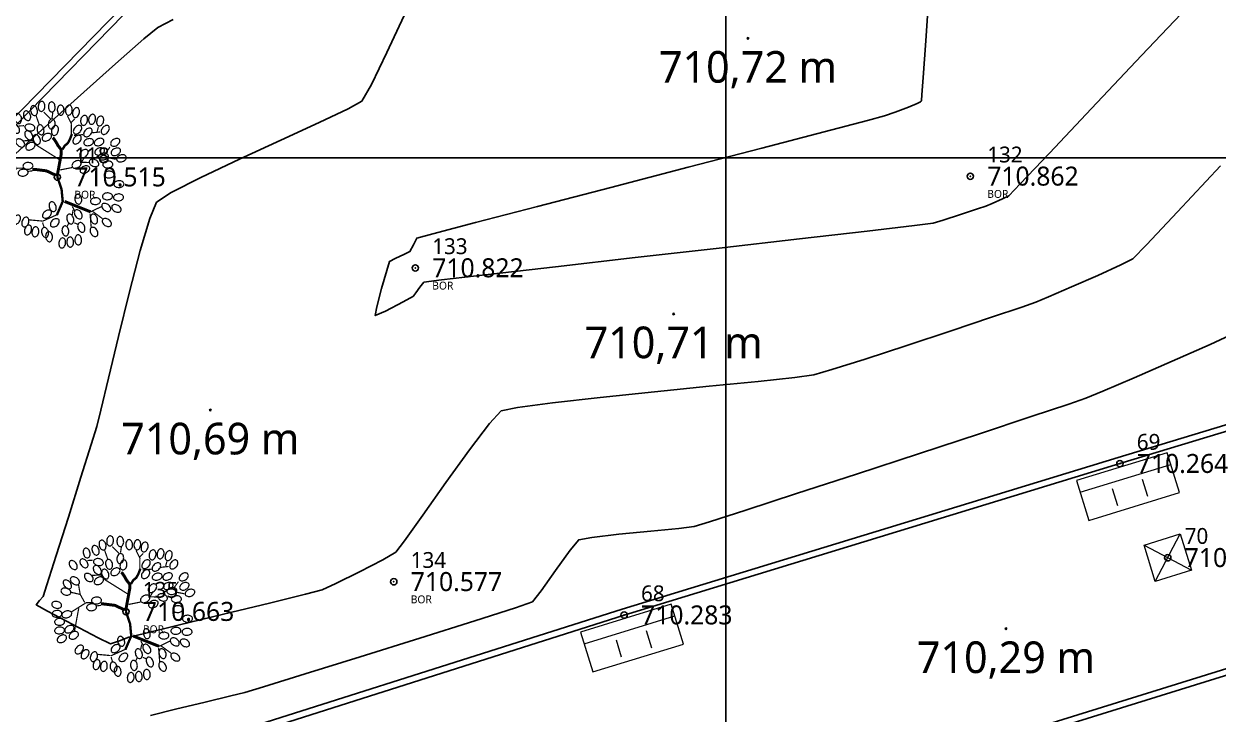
# Model space of a CAD drawing. Header units: metres. Extents: x 429510 to 429857, y 4467140 to 4467333.
# Drawn here: x 429646.68 to 429669.34, y 4467199.45 to 4467212.54 of the extents above; entities that cross this region are included whole.
import ezdxf

# ---------------------------------------------------------------- set-up
doc = ezdxf.new("R2010")
doc.units = ezdxf.units.M
doc.header["$LTSCALE"] = 4
doc.header["$PDMODE"] = 32
doc.header["$PDSIZE"] = 0.12
for name, color, linetype in [('C-ETIQ', 7, 'Continuous'), ('C-MARC', 7, 'Continuous'), ('C-PUNTOS', 7, 'Continuous'), ('C-SUPE-ETIQ_Puntos', 92, 'Continuous'), ('Cuadricula Coordenadas', 5, 'Continuous')]:
    doc.layers.add(name, color=color, linetype=linetype)
doc.layers.add('C-SUPE_CurvasNivel', color=42, linetype='Continuous', true_color=0xb38600)
doc.layers.add('TB-ARBOL', color=94, linetype='Continuous', true_color=0x03a003)
for name, color, linetype, lineweight in [('TB-32BANCO-MADERA-P', 254, 'Continuous', 0), ('TB-47REGISTRO-ELECTRICO-P', 213, 'Continuous', 0), ('TRIAL-ACERA', 125, 'Continuous', 9)]:
    doc.layers.add(name, color=color, linetype=linetype, lineweight=lineweight)
doc.styles.get("Standard").update_dxf_attribs({"font": 'segoeuil.ttf'})
doc.styles.add('Trial_standard', font='segoeuisl.ttf')

# ---------------------------------------------------------------- blocks, each defined once
blk = doc.blocks.new('*U24')
at = {"layer": 'TB-ARBOL', "color": 84, "lineweight": 0, "true_color": 0x369720}
for points in [[(-0.855, 1.99, 0.139214), (-0.82, 2.01, 0.107097), (-0.794, 2.054, 0.080118), (-0.783, 2.113, 0.082766), (-0.791, 2.171, 0.067841), (-0.816, 2.23, 0.080118), (-0.85, 2.272, 0.107097), (-0.895, 2.298, 0.139214), (-0.935, 2.299, 0.139214), (-0.97, 2.278, 0.107097), (-0.997, 2.234, 0.080118), (-1.006, 2.181, 0.067841), (-0.999, 2.117, 0.067841), (-0.974, 2.058, 0.080118), (-0.94, 2.016, 0.107097), (-0.895, 1.991, 0.139214)], [(-0.674, 2.118, 0.139214), (-0.634, 2.125, 0.107097), (-0.594, 2.157, 0.080118), (-0.563, 2.209, 0.082766), (-0.551, 2.266, 0.067841), (-0.552, 2.33, 0.080118), (-0.57, 2.381, 0.107097), (-0.603, 2.421, 0.139214), (-0.64, 2.436, 0.139214), (-0.68, 2.429, 0.107097), (-0.72, 2.397, 0.080118), (-0.748, 2.35, 0.067841), (-0.763, 2.288, 0.067841), (-0.761, 2.224, 0.080118), (-0.744, 2.173, 0.107097), (-0.711, 2.133, 0.139214)], [(-0.325, 2.099, 0.139214), (-0.287, 2.112, 0.107097), (-0.252, 2.15, 0.080118), (-0.23, 2.207, 0.082766), (-0.228, 2.265, 0.067841), (-0.241, 2.328, 0.080118), (-0.266, 2.376, 0.107097), (-0.306, 2.409, 0.139214), (-0.345, 2.417, 0.139214), (-0.382, 2.404, 0.107097), (-0.417, 2.366, 0.080118), (-0.437, 2.315, 0.067841), (-0.441, 2.251, 0.067841), (-0.429, 2.189, 0.080118), (-0.403, 2.141, 0.107097), (-0.364, 2.107, 0.139214)], [(-0.056, 2.318, 0.139214), (-0.094, 2.306, 0.107097), (-0.13, 2.269, 0.080118), (-0.154, 2.213, 0.082766), (-0.158, 2.155, 0.067841), (-0.147, 2.092, 0.080118), (-0.123, 2.044, 0.107097), (-0.084, 2.009, 0.139214), (-0.046, 1.999, 0.139214), (-0.008, 2.012, 0.107097), (0.028, 2.049, 0.080118), (0.049, 2.099, 0.067841), (0.056, 2.162, 0.067841), (0.045, 2.225, 0.080118), (0.021, 2.274, 0.107097), (-0.017, 2.309, 0.139214)], [(0.221, 2.316, 0.139214), (0.181, 2.309, 0.107097), (0.141, 2.276, 0.080118), (0.111, 2.224, 0.082766), (0.1, 2.166, 0.067841), (0.103, 2.102, 0.080118), (0.122, 2.051, 0.107097), (0.156, 2.012, 0.139214), (0.193, 1.998, 0.139214), (0.232, 2.006, 0.107097), (0.273, 2.038, 0.080118), (0.299, 2.086, 0.067841), (0.313, 2.148, 0.067841), (0.31, 2.212, 0.080118), (0.292, 2.263, 0.107097), (0.258, 2.302, 0.139214)], [(-1.356, 1.74, 0.139214), (-1.322, 1.761, 0.107097), (-1.296, 1.805, 0.080118), (-1.286, 1.865, 0.082766), (-1.295, 1.922, 0.067841), (-1.321, 1.981, 0.080118), (-1.356, 2.023, 0.107097), (-1.401, 2.047, 0.139214), (-1.441, 2.048, 0.139214), (-1.475, 2.027, 0.107097), (-1.501, 1.982, 0.080118), (-1.51, 1.929, 0.067841), (-1.502, 1.865, 0.067841), (-1.476, 1.806, 0.080118), (-1.441, 1.765, 0.107097), (-1.396, 1.74, 0.139214)], [(-1.057, 1.833, 0.139214), (-1.025, 1.857, 0.107097), (-1.004, 1.904, 0.080118), (-1, 1.964, 0.082766), (-1.016, 2.021, 0.067841), (-1.047, 2.077, 0.080118), (-1.086, 2.114, 0.107097), (-1.134, 2.134, 0.139214), (-1.174, 2.13, 0.139214), (-1.205, 2.106, 0.107097), (-1.227, 2.059, 0.080118), (-1.23, 2.005, 0.067841), (-1.215, 1.943, 0.067841), (-1.184, 1.887, 0.080118), (-1.145, 1.849, 0.107097), (-1.097, 1.829, 0.139214)], [(0.478, 2.236, 0.139214), (0.438, 2.236, 0.107097), (0.392, 2.212, 0.080118), (0.353, 2.167, 0.082766), (0.331, 2.113, 0.067841), (0.322, 2.049, 0.080118), (0.33, 1.995, 0.107097), (0.356, 1.951, 0.139214), (0.389, 1.93, 0.139214), (0.429, 1.929, 0.107097), (0.475, 1.954, 0.080118), (0.511, 1.995, 0.067841), (0.536, 2.053, 0.067841), (0.546, 2.117, 0.080118), (0.538, 2.17, 0.107097), (0.512, 2.215, 0.139214)], [(0.718, 1.993, 0.139214), (0.678, 1.989, 0.107097), (0.635, 1.961, 0.080118), (0.6, 1.912, 0.082766), (0.582, 1.856, 0.067841), (0.579, 1.793, 0.080118), (0.592, 1.74, 0.107097), (0.621, 1.698, 0.139214), (0.657, 1.679, 0.139214), (0.697, 1.683, 0.107097), (0.74, 1.711, 0.080118), (0.772, 1.755, 0.067841), (0.793, 1.816, 0.067841), (0.796, 1.88, 0.080118), (0.783, 1.932, 0.107097), (0.754, 1.975, 0.139214)], [(0.971, 2.026, 0.139214), (0.931, 2.023, 0.107097), (0.888, 1.995, 0.080118), (0.852, 1.946, 0.082766), (0.835, 1.89, 0.067841), (0.832, 1.826, 0.080118), (0.845, 1.773, 0.107097), (0.874, 1.731, 0.139214), (0.91, 1.713, 0.139214), (0.95, 1.716, 0.107097), (0.993, 1.744, 0.080118), (1.025, 1.789, 0.067841), (1.045, 1.849, 0.067841), (1.049, 1.913, 0.080118), (1.036, 1.966, 0.107097), (1.007, 2.008, 0.139214)], [(1.244, 1.966, 0.139214), (1.204, 1.967, 0.107097), (1.158, 1.944, 0.080118), (1.117, 1.9, 0.082766), (1.094, 1.846, 0.067841), (1.083, 1.783, 0.080118), (1.09, 1.729, 0.107097), (1.115, 1.684, 0.139214), (1.149, 1.662, 0.139214), (1.189, 1.661, 0.107097), (1.235, 1.684, 0.080118), (1.271, 1.724, 0.067841), (1.298, 1.782, 0.067841), (1.309, 1.845, 0.080118), (1.302, 1.899, 0.107097), (1.277, 1.944, 0.139214)], [(-1.726, 1.388, 0.139214), (-1.702, 1.42, 0.107097), (-1.694, 1.471, 0.080118), (-1.706, 1.53, 0.082766), (-1.736, 1.58, 0.067841), (-1.781, 1.625, 0.080118), (-1.829, 1.651, 0.107097), (-1.88, 1.657, 0.139214), (-1.918, 1.643, 0.139214), (-1.942, 1.611, 0.107097), (-1.95, 1.56, 0.080118), (-1.939, 1.507, 0.067841), (-1.907, 1.451, 0.067841), (-1.862, 1.406, 0.080118), (-1.815, 1.38, 0.107097), (-1.763, 1.373, 0.139214)], [(-1.382, 1.443, 0.139214), (-1.359, 1.475, 0.107097), (-1.352, 1.526, 0.080118), (-1.366, 1.585, 0.082766), (-1.397, 1.634, 0.067841), (-1.444, 1.679, 0.080118), (-1.492, 1.703, 0.107097), (-1.543, 1.708, 0.139214), (-1.58, 1.693, 0.139214), (-1.604, 1.661, 0.107097), (-1.611, 1.609, 0.080118), (-1.598, 1.557, 0.067841), (-1.565, 1.502, 0.067841), (-1.519, 1.457, 0.080118), (-1.471, 1.432, 0.107097), (-1.419, 1.427, 0.139214)], [(-0.868, 1.579, 0.139214), (-0.871, 1.618, 0.107097), (-0.9, 1.662, 0.080118), (-0.948, 1.697, 0.082766), (-1.004, 1.714, 0.067841), (-1.068, 1.718, 0.080118), (-1.121, 1.705, 0.107097), (-1.163, 1.675, 0.139214), (-1.181, 1.639, 0.139214), (-1.178, 1.599, 0.107097), (-1.15, 1.556, 0.080118), (-1.106, 1.524, 0.067841), (-1.045, 1.504, 0.067841), (-0.981, 1.5, 0.080118), (-0.928, 1.513, 0.107097), (-0.886, 1.543, 0.139214)], [(-0.726, 1.692, 0.139214), (-0.761, 1.672, 0.107097), (-0.789, 1.629, 0.080118), (-0.8, 1.57, 0.082766), (-0.792, 1.512, 0.067841), (-0.769, 1.452, 0.080118), (-0.735, 1.41, 0.107097), (-0.69, 1.384, 0.139214), (-0.65, 1.382, 0.139214), (-0.616, 1.402, 0.107097), (-0.588, 1.446, 0.080118), (-0.578, 1.499, 0.067841), (-0.585, 1.563, 0.067841), (-0.608, 1.622, 0.080118), (-0.642, 1.665, 0.107097), (-0.686, 1.691, 0.139214)], [(-0.313, 1.879, 0.139214), (-0.352, 1.873, 0.107097), (-0.394, 1.843, 0.080118), (-0.426, 1.792, 0.082766), (-0.44, 1.735, 0.067841), (-0.44, 1.671, 0.080118), (-0.424, 1.619, 0.107097), (-0.392, 1.579, 0.139214), (-0.355, 1.563, 0.139214), (-0.315, 1.569, 0.107097), (-0.274, 1.599, 0.080118), (-0.245, 1.645, 0.067841), (-0.228, 1.707, 0.067841), (-0.228, 1.771, 0.080118), (-0.244, 1.823, 0.107097), (-0.276, 1.863, 0.139214)], [(-0.195, 1.671, 0.139214), (-0.235, 1.67, 0.107097), (-0.28, 1.644, 0.080118), (-0.317, 1.597, 0.082766), (-0.337, 1.542, 0.067841), (-0.344, 1.478, 0.080118), (-0.333, 1.425, 0.107097), (-0.306, 1.381, 0.139214), (-0.271, 1.361, 0.139214), (-0.231, 1.363, 0.107097), (-0.186, 1.389, 0.080118), (-0.152, 1.431, 0.067841), (-0.129, 1.491, 0.067841), (-0.122, 1.555, 0.080118), (-0.133, 1.608, 0.107097), (-0.16, 1.651, 0.139214)], [(0.589, 1.659, 0.139214), (0.553, 1.677, 0.107097), (0.502, 1.676, 0.080118), (0.446, 1.653, 0.082766), (0.402, 1.614, 0.067841), (0.366, 1.562, 0.080118), (0.349, 1.51, 0.107097), (0.352, 1.458, 0.139214), (0.373, 1.424, 0.139214), (0.409, 1.406, 0.107097), (0.461, 1.408, 0.080118), (0.511, 1.429, 0.067841), (0.56, 1.469, 0.067841), (0.596, 1.522, 0.080118), (0.613, 1.574, 0.107097), (0.61, 1.625, 0.139214)], [(0.923, 1.565, 0.139214), (0.888, 1.584, 0.107097), (0.837, 1.586, 0.080118), (0.78, 1.565, 0.082766), (0.735, 1.529, 0.067841), (0.696, 1.478, 0.080118), (0.677, 1.427, 0.107097), (0.677, 1.375, 0.139214), (0.697, 1.34, 0.139214), (0.731, 1.321, 0.107097), (0.783, 1.319, 0.080118), (0.834, 1.338, 0.067841), (0.885, 1.377, 0.067841), (0.924, 1.427, 0.080118), (0.943, 1.478, 0.107097), (0.943, 1.53, 0.139214)], [(1.456, 1.659, 0.139214), (1.419, 1.674, 0.107097), (1.368, 1.669, 0.080118), (1.314, 1.641, 0.082766), (1.274, 1.6, 0.067841), (1.241, 1.544, 0.080118), (1.229, 1.492, 0.107097), (1.236, 1.44, 0.139214), (1.259, 1.408, 0.139214), (1.296, 1.393, 0.107097), (1.348, 1.398, 0.080118), (1.396, 1.423, 0.067841), (1.442, 1.468, 0.067841), (1.474, 1.523, 0.080118), (1.487, 1.576, 0.107097), (1.48, 1.627, 0.139214)], [(-1.636, 0.928, 0.139214), (-1.624, 0.966, 0.107097), (-1.633, 1.017, 0.080118), (-1.665, 1.068, 0.082766), (-1.709, 1.106, 0.067841), (-1.767, 1.134, 0.080118), (-1.821, 1.142, 0.107097), (-1.871, 1.131, 0.139214), (-1.902, 1.106, 0.139214), (-1.914, 1.067, 0.107097), (-1.905, 1.017, 0.080118), (-1.876, 0.97, 0.067841), (-1.828, 0.928, 0.067841), (-1.771, 0.9, 0.080118), (-1.717, 0.891, 0.107097), (-1.667, 0.902, 0.139214)], [(-1.207, 1.019, 0.139214), (-1.191, 1.055, 0.107097), (-1.195, 1.107, 0.080118), (-1.221, 1.161, 0.082766), (-1.261, 1.203, 0.067841), (-1.315, 1.237, 0.080118), (-1.368, 1.251, 0.107097), (-1.419, 1.246, 0.139214), (-1.452, 1.223, 0.139214), (-1.468, 1.187, 0.107097), (-1.465, 1.135, 0.080118), (-1.441, 1.086, 0.067841), (-1.398, 1.039, 0.067841), (-1.344, 1.005, 0.080118), (-1.292, 0.991, 0.107097), (-1.24, 0.996, 0.139214)], [(-1.16, 1.484, 0.139214), (-1.184, 1.452, 0.107097), (-1.19, 1.401, 0.080118), (-1.176, 1.342, 0.082766), (-1.144, 1.293, 0.067841), (-1.098, 1.249, 0.080118), (-1.049, 1.225, 0.107097), (-0.998, 1.22, 0.139214), (-0.961, 1.235, 0.139214), (-0.938, 1.268, 0.107097), (-0.931, 1.319, 0.080118), (-0.944, 1.372, 0.067841), (-0.977, 1.427, 0.067841), (-1.024, 1.471, 0.080118), (-1.072, 1.495, 0.107097), (-1.124, 1.5, 0.139214)], [(-0.87, 1.096, 0.139214), (-0.899, 1.124, 0.107097), (-0.948, 1.138, 0.080118), (-1.009, 1.133, 0.082766), (-1.062, 1.109, 0.067841), (-1.113, 1.07, 0.080118), (-1.144, 1.026, 0.107097), (-1.157, 0.976, 0.139214), (-1.147, 0.937, 0.139214), (-1.118, 0.909, 0.107097), (-1.069, 0.895, 0.080118), (-1.015, 0.9, 0.067841), (-0.955, 0.924, 0.067841), (-0.905, 0.963, 0.080118), (-0.873, 1.007, 0.107097), (-0.861, 1.057, 0.139214)], [(-0.867, 1.379, 0.139214), (-0.899, 1.354, 0.107097), (-0.92, 1.307, 0.080118), (-0.923, 1.247, 0.082766), (-0.908, 1.191, 0.067841), (-0.876, 1.135, 0.080118), (-0.837, 1.098, 0.107097), (-0.789, 1.078, 0.139214), (-0.749, 1.082, 0.139214), (-0.717, 1.107, 0.107097), (-0.696, 1.154, 0.080118), (-0.693, 1.208, 0.067841), (-0.709, 1.27, 0.067841), (-0.74, 1.326, 0.080118), (-0.78, 1.363, 0.107097), (-0.827, 1.383, 0.139214)], [(-0.351, 1.383, 0.139214), (-0.38, 1.41, 0.107097), (-0.43, 1.425, 0.080118), (-0.49, 1.419, 0.082766), (-0.543, 1.395, 0.067841), (-0.594, 1.355, 0.080118), (-0.625, 1.311, 0.107097), (-0.637, 1.261, 0.139214), (-0.627, 1.222, 0.139214), (-0.598, 1.194, 0.107097), (-0.548, 1.18, 0.080118), (-0.494, 1.185, 0.067841), (-0.435, 1.21, 0.067841), (-0.385, 1.249, 0.080118), (-0.354, 1.294, 0.107097), (-0.341, 1.344, 0.139214)], [(0.573, 1.343, 0.139214), (0.537, 1.361, 0.107097), (0.485, 1.359, 0.080118), (0.43, 1.336, 0.082766), (0.387, 1.297, 0.067841), (0.351, 1.244, 0.080118), (0.334, 1.192, 0.107097), (0.338, 1.14, 0.139214), (0.359, 1.107, 0.139214), (0.395, 1.089, 0.107097), (0.447, 1.091, 0.080118), (0.497, 1.112, 0.067841), (0.546, 1.153, 0.067841), (0.582, 1.206, 0.080118), (0.598, 1.258, 0.107097), (0.594, 1.31, 0.139214)], [(0.986, 1.188, 0.139214), (0.965, 1.222, 0.107097), (0.921, 1.249, 0.080118), (0.862, 1.259, 0.082766), (0.804, 1.249, 0.067841), (0.745, 1.224, 0.080118), (0.704, 1.189, 0.107097), (0.679, 1.144, 0.139214), (0.678, 1.104, 0.139214), (0.699, 1.07, 0.107097), (0.743, 1.043, 0.080118), (0.797, 1.035, 0.067841), (0.861, 1.043, 0.067841), (0.919, 1.068, 0.080118), (0.961, 1.103, 0.107097), (0.986, 1.148, 0.139214)], [(1.309, 1.215, 0.139214), (1.284, 1.246, 0.107097), (1.236, 1.266, 0.080118), (1.176, 1.267, 0.082766), (1.12, 1.25, 0.067841), (1.066, 1.216, 0.080118), (1.029, 1.176, 0.107097), (1.012, 1.127, 0.139214), (1.017, 1.088, 0.139214), (1.042, 1.057, 0.107097), (1.09, 1.037, 0.080118), (1.144, 1.036, 0.067841), (1.206, 1.053, 0.067841), (1.261, 1.087, 0.080118), (1.297, 1.127, 0.107097), (1.315, 1.176, 0.139214)], [(1.807, 1.227, 0.139214), (1.777, 1.254, 0.107097), (1.727, 1.266, 0.080118), (1.667, 1.257, 0.082766), (1.615, 1.231, 0.067841), (1.566, 1.19, 0.080118), (1.537, 1.144, 0.107097), (1.527, 1.093, 0.139214), (1.538, 1.055, 0.139214), (1.568, 1.028, 0.107097), (1.619, 1.016, 0.080118), (1.672, 1.024, 0.067841), (1.731, 1.051, 0.067841), (1.779, 1.092, 0.080118), (1.809, 1.138, 0.107097), (1.819, 1.189, 0.139214)], [(-1.902, 0.631, 0.139214), (-1.901, 0.671, 0.107097), (-1.926, 0.716, 0.080118), (-1.971, 0.756, 0.082766), (-2.025, 0.778, 0.067841), (-2.089, 0.787, 0.080118), (-2.142, 0.779, 0.107097), (-2.187, 0.753, 0.139214), (-2.208, 0.719, 0.139214), (-2.208, 0.679, 0.107097), (-2.184, 0.633, 0.080118), (-2.143, 0.598, 0.067841), (-2.084, 0.572, 0.067841), (-2.021, 0.563, 0.080118), (-1.967, 0.571, 0.107097), (-1.923, 0.597, 0.139214)], [(-1.901, 0.786, 0.139214), (-1.879, 0.819, 0.107097), (-1.876, 0.871, 0.080118), (-1.894, 0.928, 0.082766), (-1.928, 0.976, 0.067841), (-1.977, 1.017, 0.080118), (-2.026, 1.039, 0.107097), (-2.078, 1.04, 0.139214), (-2.114, 1.023, 0.139214), (-2.135, 0.989, 0.107097), (-2.139, 0.938, 0.080118), (-2.123, 0.886, 0.067841), (-2.087, 0.833, 0.067841), (-2.038, 0.791, 0.080118), (-1.988, 0.77, 0.107097), (-1.937, 0.768, 0.139214)], [(0.761, 0.915, 0.107097), (0.71, 0.916, 0.080118), (0.653, 0.896, 0.082766), (0.608, 0.859, 0.067841), (0.569, 0.808, 0.080118), (0.55, 0.757, 0.107097), (0.551, 0.706, 0.139214), (0.57, 0.671, 0.139214), (0.605, 0.651, 0.107097), (0.657, 0.65, 0.080118), (0.708, 0.669, 0.067841), (0.759, 0.707, 0.067841), (0.797, 0.758, 0.080118), (0.816, 0.809, 0.107097), (0.816, 0.861, 0.139214), (0.796, 0.896, 0.139214)], [(1.205, 0.967, 0.082766), (1.148, 0.955, 0.067841), (1.09, 0.926, 0.080118), (1.05, 0.889, 0.107097), (1.028, 0.842, 0.139214), (1.03, 0.803, 0.139214), (1.053, 0.769, 0.107097), (1.098, 0.746, 0.080118), (1.152, 0.74, 0.067841), (1.215, 0.752, 0.067841), (1.273, 0.78, 0.080118), (1.312, 0.817, 0.107097), (1.335, 0.864, 0.139214), (1.333, 0.904, 0.139214), (1.31, 0.937, 0.107097), (1.264, 0.961, 0.080118)], [(1.199, 0.601, 0.080118), (1.251, 0.586, 0.067841), (1.315, 0.587, 0.067841), (1.376, 0.605, 0.080118), (1.422, 0.635, 0.107097), (1.451, 0.677, 0.139214), (1.456, 0.717, 0.139214), (1.44, 0.753, 0.107097), (1.399, 0.784, 0.080118), (1.341, 0.801, 0.082766), (1.283, 0.798, 0.067841), (1.221, 0.78, 0.080118), (1.176, 0.75, 0.107097), (1.146, 0.708, 0.139214), (1.141, 0.668, 0.139214), (1.158, 0.632, 0.107097)], [(1.628, 0.724, 0.080118), (1.682, 0.726, 0.067841), (1.743, 0.748, 0.067841), (1.795, 0.785, 0.080118), (1.828, 0.828, 0.107097), (1.843, 0.877, 0.139214), (1.835, 0.916, 0.139214), (1.808, 0.945, 0.107097), (1.759, 0.962, 0.080118), (1.699, 0.959, 0.082766), (1.644, 0.938, 0.067841), (1.592, 0.901, 0.080118), (1.558, 0.858, 0.107097), (1.544, 0.809, 0.139214), (1.552, 0.77, 0.139214), (1.579, 0.74, 0.107097)], [(-1.245, 0.391, 0.139214), (-1.233, 0.353, 0.107097), (-1.196, 0.317, 0.080118), (-1.14, 0.294, 0.082766), (-1.082, 0.29, 0.067841), (-1.019, 0.301, 0.080118), (-0.97, 0.325, 0.107097), (-0.936, 0.363, 0.139214), (-0.926, 0.402, 0.139214), (-0.938, 0.44, 0.107097), (-0.975, 0.476, 0.080118), (-1.026, 0.497, 0.067841), (-1.089, 0.504, 0.067841), (-1.152, 0.493, 0.080118), (-1.201, 0.469, 0.107097), (-1.235, 0.43, 0.139214)], [(0.566, 0.551, 0.107097), (0.517, 0.566, 0.080118), (0.456, 0.562, 0.082766), (0.403, 0.539, 0.067841), (0.351, 0.501, 0.080118), (0.319, 0.457, 0.107097), (0.306, 0.407, 0.139214), (0.315, 0.368, 0.139214), (0.343, 0.34, 0.107097), (0.392, 0.325, 0.080118), (0.446, 0.329, 0.067841), (0.506, 0.352, 0.067841), (0.557, 0.39, 0.080118), (0.59, 0.434, 0.107097), (0.603, 0.483, 0.139214), (0.594, 0.522, 0.139214)], [(0.86, 0.345, 0.139214), (0.834, 0.376, 0.107097), (0.787, 0.396, 0.080118), (0.726, 0.397, 0.082766), (0.671, 0.379, 0.067841), (0.616, 0.346, 0.080118), (0.58, 0.305, 0.107097), (0.562, 0.257, 0.139214), (0.567, 0.217, 0.139214), (0.593, 0.186, 0.107097), (0.64, 0.167, 0.080118), (0.695, 0.166, 0.067841), (0.756, 0.183, 0.067841), (0.811, 0.216, 0.080118), (0.847, 0.257, 0.107097), (0.865, 0.305, 0.139214)], [(1.151, 0.432, 0.139214), (1.155, 0.472, 0.107097), (1.136, 0.519, 0.080118), (1.095, 0.563, 0.082766), (1.043, 0.591, 0.067841), (0.981, 0.607, 0.080118), (0.927, 0.605, 0.107097), (0.88, 0.584, 0.139214), (0.855, 0.552, 0.139214), (0.851, 0.512, 0.107097), (0.87, 0.464, 0.080118), (0.907, 0.425, 0.067841), (0.963, 0.393, 0.067841), (1.025, 0.377, 0.080118), (1.079, 0.379, 0.107097), (1.126, 0.4, 0.139214)], [(1.38, 0.339, 0.067841), (1.443, 0.333, 0.067841), (1.507, 0.343, 0.080118), (1.555, 0.368, 0.107097), (1.59, 0.406, 0.139214), (1.599, 0.445, 0.139214), (1.587, 0.483, 0.107097), (1.55, 0.519, 0.080118), (1.495, 0.542, 0.082766), (1.436, 0.546, 0.067841), (1.373, 0.536, 0.080118), (1.325, 0.511, 0.107097), (1.29, 0.473, 0.139214), (1.28, 0.434, 0.139214), (1.293, 0.396, 0.107097), (1.33, 0.36, 0.080118)], [(2.022, 0.686, 0.139214), (1.999, 0.719, 0.107097), (1.953, 0.743, 0.080118), (1.893, 0.75, 0.082766), (1.836, 0.737, 0.067841), (1.779, 0.709, 0.080118), (1.739, 0.672, 0.107097), (1.717, 0.625, 0.139214), (1.719, 0.585, 0.139214), (1.742, 0.552, 0.107097), (1.787, 0.528, 0.080118), (1.841, 0.522, 0.067841), (1.904, 0.534, 0.067841), (1.962, 0.563, 0.080118), (2.001, 0.6, 0.107097), (2.023, 0.646, 0.139214)], [(-2.188, 0.227, 0.139214), (-2.192, 0.267, 0.107097), (-2.221, 0.31, 0.080118), (-2.27, 0.344, 0.082766), (-2.326, 0.361, 0.067841), (-2.39, 0.363, 0.080118), (-2.443, 0.35, 0.107097), (-2.485, 0.32, 0.139214), (-2.502, 0.284, 0.139214), (-2.498, 0.244, 0.107097), (-2.47, 0.201, 0.080118), (-2.425, 0.17, 0.067841), (-2.365, 0.15, 0.067841), (-2.301, 0.147, 0.080118), (-2.248, 0.161, 0.107097), (-2.206, 0.191, 0.139214)], [(-2.496, -0.042, 0.139214), (-2.482, -0.079, 0.107097), (-2.443, -0.114, 0.080118), (-2.386, -0.134, 0.082766), (-2.328, -0.136, 0.067841), (-2.265, -0.122, 0.080118), (-2.218, -0.095, 0.107097), (-2.185, -0.055, 0.139214), (-2.178, -0.016, 0.139214), (-2.192, 0.021, 0.107097), (-2.23, 0.055, 0.080118), (-2.281, 0.074, 0.067841), (-2.345, 0.078, 0.067841), (-2.408, 0.064, 0.080118), (-2.455, 0.037, 0.107097), (-2.488, -0.003, 0.139214)], [(-2.178, -0.084, 0.139214), (-2.157, -0.118, 0.107097), (-2.113, -0.144, 0.080118), (-2.053, -0.154, 0.082766), (-1.996, -0.145, 0.067841), (-1.937, -0.12, 0.080118), (-1.895, -0.085, 0.107097), (-1.871, -0.04, 0.139214), (-1.87, 0, 0.139214), (-1.891, 0.035, 0.107097), (-1.935, 0.061, 0.080118), (-1.989, 0.07, 0.067841), (-2.052, 0.061, 0.067841), (-2.111, 0.036, 0.080118), (-2.153, 0.001, 0.107097), (-2.177, -0.044, 0.139214)], [(-1.398, 0.163, 0.139214), (-1.383, 0.126, 0.107097), (-1.343, 0.093, 0.080118), (-1.285, 0.075, 0.082766), (-1.227, 0.076, 0.067841), (-1.165, 0.092, 0.080118), (-1.119, 0.121, 0.107097), (-1.088, 0.162, 0.139214), (-1.082, 0.201, 0.139214), (-1.097, 0.238, 0.107097), (-1.137, 0.271, 0.080118), (-1.189, 0.287, 0.067841), (-1.253, 0.288, 0.067841), (-1.315, 0.272, 0.080118), (-1.361, 0.243, 0.107097), (-1.392, 0.202, 0.139214)], [(1.642, 0.127, 0.139214), (1.629, 0.165, 0.107097), (1.592, 0.201, 0.080118), (1.537, 0.224, 0.082766), (1.479, 0.229, 0.067841), (1.415, 0.218, 0.080118), (1.367, 0.194, 0.107097), (1.332, 0.155, 0.139214), (1.323, 0.116, 0.139214), (1.335, 0.078, 0.107097), (1.372, 0.042, 0.080118), (1.422, 0.021, 0.067841), (1.486, 0.015, 0.067841), (1.549, 0.026, 0.080118), (1.597, 0.05, 0.107097), (1.632, 0.088, 0.139214)], [(-2.411, -0.293, 0.139214), (-2.397, -0.33, 0.107097), (-2.359, -0.364, 0.080118), (-2.302, -0.385, 0.082766), (-2.244, -0.387, 0.067841), (-2.181, -0.373, 0.080118), (-2.134, -0.346, 0.107097), (-2.101, -0.306, 0.139214), (-2.093, -0.267, 0.139214), (-2.107, -0.23, 0.107097), (-2.146, -0.195, 0.080118), (-2.197, -0.177, 0.067841), (-2.261, -0.173, 0.067841), (-2.323, -0.187, 0.080118), (-2.371, -0.214, 0.107097), (-2.403, -0.254, 0.139214)], [(1.951, -0.174, 0.139214), (1.939, -0.136, 0.107097), (1.902, -0.1, 0.080118), (1.846, -0.077, 0.082766), (1.788, -0.073, 0.067841), (1.725, -0.083, 0.080118), (1.676, -0.108, 0.107097), (1.642, -0.146, 0.139214), (1.632, -0.185, 0.139214), (1.644, -0.223, 0.107097), (1.681, -0.259, 0.080118), (1.732, -0.28, 0.067841), (1.795, -0.286, 0.067841), (1.858, -0.276, 0.080118), (1.907, -0.251, 0.107097), (1.941, -0.213, 0.139214)], [(-2.411, -0.57, 0.139214), (-2.396, -0.607, 0.107097), (-2.356, -0.64, 0.080118), (-2.299, -0.659, 0.082766), (-2.24, -0.659, 0.067841), (-2.178, -0.643, 0.080118), (-2.132, -0.615, 0.107097), (-2.1, -0.574, 0.139214), (-2.094, -0.535, 0.139214), (-2.109, -0.498, 0.107097), (-2.148, -0.465, 0.080118), (-2.2, -0.448, 0.067841), (-2.264, -0.446, 0.067841), (-2.326, -0.461, 0.080118), (-2.372, -0.489, 0.107097), (-2.404, -0.53, 0.139214)], [(-2.32, -0.891, 0.139214), (-2.292, -0.92, 0.107097), (-2.242, -0.935, 0.080118), (-2.182, -0.93, 0.082766), (-2.129, -0.908, 0.067841), (-2.077, -0.869, 0.080118), (-2.045, -0.826, 0.107097), (-2.032, -0.776, 0.139214), (-2.041, -0.737, 0.139214), (-2.069, -0.709, 0.107097), (-2.118, -0.693, 0.080118), (-2.172, -0.697, 0.067841), (-2.232, -0.72, 0.067841), (-2.283, -0.759, 0.080118), (-2.316, -0.803, 0.107097), (-2.329, -0.852, 0.139214)], [(-2.083, -0.586, 0.139214), (-2.055, -0.615, 0.107097), (-2.006, -0.631, 0.080118), (-1.946, -0.627, 0.082766), (-1.892, -0.605, 0.067841), (-1.84, -0.567, 0.080118), (-1.807, -0.524, 0.107097), (-1.793, -0.474, 0.139214), (-1.802, -0.435, 0.139214), (-1.83, -0.407, 0.107097), (-1.879, -0.391, 0.080118), (-1.933, -0.394, 0.067841), (-1.993, -0.417, 0.067841), (-2.045, -0.454, 0.080118), (-2.077, -0.498, 0.107097), (-2.091, -0.547, 0.139214)], [(-1.948, -0.776, 0.139214), (-1.921, -0.806, 0.107097), (-1.873, -0.824, 0.080118), (-1.812, -0.822, 0.082766), (-1.758, -0.802, 0.067841), (-1.704, -0.767, 0.080118), (-1.67, -0.725, 0.107097), (-1.654, -0.676, 0.139214), (-1.661, -0.636, 0.139214), (-1.688, -0.607, 0.107097), (-1.736, -0.589, 0.080118), (-1.79, -0.59, 0.067841), (-1.851, -0.61, 0.067841), (-1.904, -0.646, 0.080118), (-1.939, -0.688, 0.107097), (-1.955, -0.737, 0.139214)], [(-0.355, -0.74, 0.139214), (-0.389, -0.762, 0.107097), (-0.413, -0.808, 0.080118), (-0.42, -0.868, 0.082766), (-0.408, -0.925, 0.067841), (-0.38, -0.983, 0.080118), (-0.343, -1.023, 0.107097), (-0.297, -1.045, 0.139214), (-0.257, -1.044, 0.139214), (-0.224, -1.021, 0.107097), (-0.199, -0.976, 0.080118), (-0.193, -0.922, 0.067841), (-0.204, -0.859, 0.067841), (-0.232, -0.801, 0.080118), (-0.269, -0.761, 0.107097), (-0.315, -0.739, 0.139214)], [(0.478, -0.496, 0.139214), (0.442, -0.513, 0.107097), (0.411, -0.555, 0.080118), (0.396, -0.613, 0.082766), (0.399, -0.671, 0.067841), (0.418, -0.732, 0.080118), (0.449, -0.777, 0.107097), (0.491, -0.806, 0.139214), (0.531, -0.811, 0.139214), (0.567, -0.794, 0.107097), (0.598, -0.752, 0.080118), (0.612, -0.7, 0.067841), (0.61, -0.636, 0.067841), (0.591, -0.575, 0.080118), (0.561, -0.53, 0.107097), (0.518, -0.501, 0.139214)], [(1.206, -0.71, 0.139214), (1.194, -0.672, 0.107097), (1.157, -0.636, 0.080118), (1.101, -0.613, 0.082766), (1.043, -0.608, 0.067841), (0.98, -0.619, 0.080118), (0.931, -0.643, 0.107097), (0.897, -0.682, 0.139214), (0.887, -0.721, 0.139214), (0.899, -0.759, 0.107097), (0.936, -0.795, 0.080118), (0.986, -0.816, 0.067841), (1.05, -0.822, 0.067841), (1.113, -0.811, 0.080118), (1.162, -0.787, 0.107097), (1.196, -0.749, 0.139214)], [(1.585, -0.559, 0.139214), (1.573, -0.521, 0.107097), (1.536, -0.485, 0.080118), (1.481, -0.461, 0.082766), (1.422, -0.457, 0.067841), (1.359, -0.468, 0.080118), (1.311, -0.492, 0.107097), (1.276, -0.531, 0.139214), (1.266, -0.569, 0.139214), (1.279, -0.608, 0.107097), (1.316, -0.644, 0.080118), (1.366, -0.665, 0.067841), (1.429, -0.671, 0.067841), (1.493, -0.66, 0.080118), (1.541, -0.636, 0.107097), (1.576, -0.598, 0.139214)], [(1.937, -0.593, 0.139214), (1.925, -0.555, 0.107097), (1.888, -0.519, 0.080118), (1.832, -0.495, 0.082766), (1.774, -0.491, 0.067841), (1.711, -0.502, 0.080118), (1.662, -0.526, 0.107097), (1.628, -0.565, 0.139214), (1.618, -0.603, 0.139214), (1.63, -0.642, 0.107097), (1.667, -0.678, 0.080118), (1.717, -0.699, 0.067841), (1.781, -0.705, 0.067841), (1.844, -0.694, 0.080118), (1.893, -0.67, 0.107097), (1.927, -0.632, 0.139214)], [(-1.742, -1.271, 0.139214), (-1.707, -1.29, 0.107097), (-1.655, -1.289, 0.080118), (-1.599, -1.267, 0.082766), (-1.555, -1.229, 0.067841), (-1.517, -1.177, 0.080118), (-1.5, -1.126, 0.107097), (-1.502, -1.074, 0.139214), (-1.523, -1.04, 0.139214), (-1.558, -1.021, 0.107097), (-1.61, -1.021, 0.080118), (-1.66, -1.042, 0.067841), (-1.71, -1.082, 0.067841), (-1.747, -1.134, 0.080118), (-1.765, -1.185, 0.107097), (-1.763, -1.237, 0.139214)], [(-0.355, -1.031, 0.139214), (-0.387, -1.007, 0.107097), (-0.438, -0.998, 0.080118), (-0.497, -1.01, 0.082766), (-0.547, -1.04, 0.067841), (-0.593, -1.085, 0.080118), (-0.619, -1.132, 0.107097), (-0.626, -1.183, 0.139214), (-0.612, -1.221, 0.139214), (-0.58, -1.245, 0.107097), (-0.53, -1.254, 0.080118), (-0.476, -1.243, 0.067841), (-0.42, -1.212, 0.067841), (-0.374, -1.167, 0.080118), (-0.348, -1.12, 0.107097), (-0.341, -1.069, 0.139214)], [(0.3, -1.436, 0.139214), (0.333, -1.414, 0.107097), (0.358, -1.369, 0.080118), (0.365, -1.309, 0.082766), (0.354, -1.252, 0.067841), (0.326, -1.194, 0.080118), (0.29, -1.154, 0.107097), (0.244, -1.131, 0.139214), (0.204, -1.132, 0.139214), (0.17, -1.154, 0.107097), (0.146, -1.199, 0.080118), (0.139, -1.253, 0.067841), (0.15, -1.316, 0.067841), (0.177, -1.374, 0.080118), (0.214, -1.415, 0.107097), (0.26, -1.437, 0.139214)], [(0.595, -1.264, 0.139214), (0.621, -1.234, 0.107097), (0.631, -1.183, 0.080118), (0.621, -1.124, 0.082766), (0.594, -1.072, 0.067841), (0.551, -1.025, 0.080118), (0.504, -0.997, 0.107097), (0.453, -0.988, 0.139214), (0.415, -1.001, 0.139214), (0.39, -1.031, 0.107097), (0.379, -1.082, 0.080118), (0.388, -1.135, 0.067841), (0.417, -1.193, 0.067841), (0.46, -1.24, 0.080118), (0.506, -1.268, 0.107097), (0.557, -1.277, 0.139214)], [(1.055, -1.433, 0.139214), (1.087, -1.41, 0.107097), (1.111, -1.364, 0.080118), (1.116, -1.304, 0.082766), (1.103, -1.247, 0.067841), (1.073, -1.19, 0.080118), (1.036, -1.151, 0.107097), (0.989, -1.13, 0.139214), (0.949, -1.132, 0.139214), (0.916, -1.155, 0.107097), (0.893, -1.202, 0.080118), (0.888, -1.256, 0.067841), (0.901, -1.318, 0.067841), (0.93, -1.375, 0.080118), (0.968, -1.414, 0.107097), (1.015, -1.436, 0.139214)], [(1.517, -1.009, 0.139214), (1.531, -0.971, 0.107097), (1.525, -0.92, 0.080118), (1.496, -0.867, 0.082766), (1.453, -0.828, 0.067841), (1.397, -0.797, 0.080118), (1.343, -0.786, 0.107097), (1.293, -0.795, 0.139214), (1.261, -0.819, 0.139214), (1.247, -0.856, 0.107097), (1.253, -0.908, 0.080118), (1.28, -0.955, 0.067841), (1.325, -1, 0.067841), (1.381, -1.031, 0.080118), (1.435, -1.042, 0.107097), (1.486, -1.033, 0.139214)], [(1.851, -1.024, 0.139214), (1.86, -0.985, 0.107097), (1.846, -0.935, 0.080118), (1.811, -0.886, 0.082766), (1.763, -0.853, 0.067841), (1.703, -0.83, 0.080118), (1.649, -0.826, 0.107097), (1.6, -0.841, 0.139214), (1.571, -0.87, 0.139214), (1.562, -0.909, 0.107097), (1.576, -0.959, 0.080118), (1.608, -1.002, 0.067841), (1.659, -1.04, 0.067841), (1.719, -1.064, 0.080118), (1.773, -1.067, 0.107097), (1.823, -1.052, 0.139214)], [(-1.541, -1.433, 0.139214), (-1.503, -1.447, 0.107097), (-1.452, -1.44, 0.080118), (-1.4, -1.41, 0.082766), (-1.361, -1.366, 0.067841), (-1.331, -1.31, 0.080118), (-1.321, -1.256, 0.107097), (-1.33, -1.206, 0.139214), (-1.355, -1.174, 0.139214), (-1.393, -1.161, 0.107097), (-1.444, -1.168, 0.080118), (-1.491, -1.195, 0.067841), (-1.535, -1.242, 0.067841), (-1.565, -1.298, 0.080118), (-1.575, -1.351, 0.107097), (-1.566, -1.402, 0.139214)], [(-1.22, -1.529, 0.139214), (-1.18, -1.531, 0.107097), (-1.133, -1.509, 0.080118), (-1.092, -1.465, 0.082766), (-1.067, -1.412, 0.067841), (-1.055, -1.349, 0.080118), (-1.061, -1.295, 0.107097), (-1.084, -1.25, 0.139214), (-1.117, -1.227, 0.139214), (-1.157, -1.225, 0.107097), (-1.204, -1.247, 0.080118), (-1.241, -1.286, 0.067841), (-1.27, -1.343, 0.067841), (-1.282, -1.406, 0.080118), (-1.277, -1.46, 0.107097), (-1.253, -1.506, 0.139214)], [(-1.133, -1.781, 0.139214), (-1.093, -1.782, 0.107097), (-1.047, -1.76, 0.080118), (-1.006, -1.716, 0.082766), (-0.981, -1.663, 0.067841), (-0.97, -1.6, 0.080118), (-0.976, -1.546, 0.107097), (-1, -1.5, 0.139214), (-1.033, -1.478, 0.139214), (-1.073, -1.476, 0.107097), (-1.12, -1.498, 0.080118), (-1.157, -1.538, 0.067841), (-1.185, -1.596, 0.067841), (-1.196, -1.659, 0.080118), (-1.19, -1.713, 0.107097), (-1.166, -1.758, 0.139214)], [(-0.115, -1.298, 0.139214), (-0.148, -1.276, 0.107097), (-0.2, -1.271, 0.080118), (-0.258, -1.287, 0.082766), (-0.306, -1.32, 0.067841), (-0.349, -1.368, 0.080118), (-0.372, -1.417, 0.107097), (-0.375, -1.468, 0.139214), (-0.358, -1.505, 0.139214), (-0.325, -1.527, 0.107097), (-0.274, -1.532, 0.080118), (-0.221, -1.518, 0.067841), (-0.167, -1.483, 0.067841), (-0.125, -1.435, 0.080118), (-0.102, -1.386, 0.107097), (-0.098, -1.335, 0.139214)], [(0.119, -1.815, 0.139214), (0.155, -1.799, 0.107097), (0.188, -1.759, 0.080118), (0.205, -1.701, 0.082766), (0.204, -1.643, 0.067841), (0.187, -1.581, 0.080118), (0.158, -1.535, 0.107097), (0.116, -1.504, 0.139214), (0.077, -1.499, 0.139214), (0.04, -1.514, 0.107097), (0.008, -1.555, 0.080118), (-0.008, -1.607, 0.067841), (-0.008, -1.671, 0.067841), (0.009, -1.732, 0.080118), (0.038, -1.778, 0.107097), (0.079, -1.809, 0.139214)], [(0.659, -1.697, 0.139214), (0.691, -1.672, 0.107097), (0.712, -1.625, 0.080118), (0.716, -1.565, 0.082766), (0.7, -1.509, 0.067841), (0.668, -1.453, 0.080118), (0.629, -1.416, 0.107097), (0.581, -1.396, 0.139214), (0.541, -1.4, 0.139214), (0.51, -1.425, 0.107097), (0.488, -1.472, 0.080118), (0.486, -1.526, 0.067841), (0.501, -1.588, 0.067841), (0.533, -1.644, 0.080118), (0.572, -1.681, 0.107097), (0.62, -1.701, 0.139214)], [(1.541, -1.481, 0.139214), (1.553, -1.443, 0.107097), (1.544, -1.392, 0.080118), (1.512, -1.341, 0.082766), (1.467, -1.304, 0.067841), (1.41, -1.276, 0.080118), (1.356, -1.267, 0.107097), (1.306, -1.278, 0.139214), (1.275, -1.304, 0.139214), (1.263, -1.342, 0.107097), (1.272, -1.393, 0.080118), (1.301, -1.439, 0.067841), (1.349, -1.482, 0.067841), (1.406, -1.51, 0.080118), (1.46, -1.518, 0.107097), (1.51, -1.507, 0.139214)], [(-0.881, -1.843, 0.139214), (-0.841, -1.839, 0.107097), (-0.798, -1.811, 0.080118), (-0.763, -1.761, 0.082766), (-0.747, -1.706, 0.067841), (-0.744, -1.642, 0.080118), (-0.757, -1.589, 0.107097), (-0.787, -1.547, 0.139214), (-0.823, -1.529, 0.139214), (-0.862, -1.533, 0.107097), (-0.906, -1.561, 0.080118), (-0.937, -1.606, 0.067841), (-0.957, -1.666, 0.067841), (-0.96, -1.73, 0.080118), (-0.947, -1.783, 0.107097), (-0.917, -1.825, 0.139214)], [(-0.508, -1.86, 0.139214), (-0.473, -1.84, 0.107097), (-0.446, -1.796, 0.080118), (-0.434, -1.737, 0.082766), (-0.442, -1.679, 0.067841), (-0.465, -1.62, 0.080118), (-0.499, -1.577, 0.107097), (-0.544, -1.551, 0.139214), (-0.584, -1.55, 0.139214), (-0.619, -1.569, 0.107097), (-0.646, -1.613, 0.080118), (-0.656, -1.666, 0.067841), (-0.65, -1.73, 0.067841), (-0.626, -1.79, 0.080118), (-0.592, -1.832, 0.107097), (-0.548, -1.858, 0.139214)], [(-0.394, -1.998, 0.139214), (-0.358, -1.981, 0.107097), (-0.327, -1.94, 0.080118), (-0.31, -1.882, 0.082766), (-0.313, -1.824, 0.067841), (-0.331, -1.763, 0.080118), (-0.361, -1.717, 0.107097), (-0.403, -1.688, 0.139214), (-0.443, -1.683, 0.139214), (-0.479, -1.699, 0.107097), (-0.511, -1.74, 0.080118), (-0.526, -1.793, 0.067841), (-0.524, -1.857, 0.067841), (-0.506, -1.918, 0.080118), (-0.476, -1.963, 0.107097), (-0.434, -1.993, 0.139214)], [(-0.027, -2.196, 0.139214), (0.012, -2.191, 0.107097), (0.055, -2.161, 0.080118), (0.088, -2.111, 0.082766), (0.102, -2.055, 0.067841), (0.103, -1.991, 0.080118), (0.088, -1.938, 0.107097), (0.057, -1.897, 0.139214), (0.021, -1.881, 0.139214), (-0.019, -1.886, 0.107097), (-0.061, -1.916, 0.080118), (-0.091, -1.961, 0.067841), (-0.109, -2.022, 0.067841), (-0.11, -2.086, 0.080118), (-0.095, -2.139, 0.107097), (-0.064, -2.18, 0.139214)], [(0.256, -2.168, 0.139214), (0.294, -2.156, 0.107097), (0.33, -2.119, 0.080118), (0.353, -2.063, 0.082766), (0.358, -2.005, 0.067841), (0.347, -1.942, 0.080118), (0.323, -1.893, 0.107097), (0.284, -1.859, 0.139214), (0.245, -1.849, 0.139214), (0.207, -1.861, 0.107097), (0.171, -1.898, 0.080118), (0.15, -1.948, 0.067841), (0.144, -2.012, 0.067841), (0.155, -2.075, 0.080118), (0.179, -2.124, 0.107097), (0.217, -2.158, 0.139214)], [(0.509, -2.101, 0.139214), (0.547, -2.089, 0.107097), (0.583, -2.052, 0.080118), (0.607, -1.996, 0.082766), (0.611, -1.938, 0.067841), (0.6, -1.875, 0.080118), (0.576, -1.826, 0.107097), (0.538, -1.792, 0.139214), (0.499, -1.782, 0.139214), (0.461, -1.794, 0.107097), (0.425, -1.831, 0.080118), (0.404, -1.881, 0.067841), (0.397, -1.945, 0.067841), (0.408, -2.008, 0.080118), (0.432, -2.057, 0.107097), (0.471, -2.091, 0.139214)], [(1.082, -1.828, 0.139214), (1.11, -1.799, 0.107097), (1.124, -1.749, 0.080118), (1.118, -1.689, 0.082766), (1.094, -1.636, 0.067841), (1.055, -1.586, 0.080118), (1.01, -1.554, 0.107097), (0.96, -1.542, 0.139214), (0.921, -1.552, 0.139214), (0.894, -1.581, 0.107097), (0.88, -1.631, 0.080118), (0.885, -1.685, 0.067841), (0.909, -1.744, 0.067841), (0.949, -1.794, 0.080118), (0.993, -1.825, 0.107097), (1.043, -1.838, 0.139214)]]:
    blk.add_lwpolyline(points, format="xyb", close=True, dxfattribs=at)
at = {"layer": 'TB-ARBOL', "color": 37, "lineweight": 0, "true_color": 0x865b23}
for points, const_width in [([(-0.728, 1.696), (-0.831, 1.986)], 0.0377), ([(-0.372, 1.883), (-0.588, 2.099)], 0.0377), ([(-0.325, 1.912), (-0.296, 2.108)], 0.0377), ([(0.295, 1.714), (0.163, 1.977)], 0.0377), ([(0.286, 1.771), (0.389, 1.883)], 0.0377), ([(-1.207, 1.667), (-1.376, 1.658)], 0.0377), ([(0.286, 1.395), (0.286, 1.714)], 0.0377), ([(1.102, 1.48), (1.14, 1.63)], 0.0377), ([(-0.109, 0.607), (-0.813, 1.048), (-0.944, 1.198), (-1.244, 1.189)], 0.0377), ([(-0.165, 0.063), (-0.033, 0.776), (-0.033, 0.907), (-0.137, 1.038), (-0.193, 1.142), (-0.268, 1.254), (-0.306, 1.283)], 0.0944), ([(0.004, 0.917), (0.079, 1.038), (0.173, 1.114), (0.239, 1.236), (0.304, 1.404)], 0.0755), ([(0.37, 1.357), (0.661, 1.386)], 0.0377), ([(0.943, 1.442), (1.196, 1.47)], 0.0377), ([(-1.46, 0.335), (-1.601, 0.588), (-1.657, 0.917)], 0.0377), ([(1.365, 0.795), (1.506, 0.992)], 0.0377), ([(-1.61, 0.588), (-1.892, 0.654)], 0.0377), ([(0.605, 0.513), (0.708, 0.682)], 0.0377), ([(0.605, 0.513), (0.858, 0.503)], 0.0377), ([(0.99, 0.607), (1.149, 0.719)], 0.0377), ([(1.449, 0.654), (1.693, 0.607)], 0.0377), ([(-1.226, 0.325), (-1.413, 0.325), (-1.892, 0.025)], 0.0377), ([(-1.648, 0.147), (-1.779, -0.557)], 0.0377), ([(-0.944, 0.241), (-1.103, 0.222)], 0.0377), ([(-0.203, 0.1), (-0.503, 0.241), (-0.888, 0.288), (-0.944, 0.288)], 0.0944), ([(-0.156, 0.044), (-0.024, -0.341), (0.013, -0.726), (-0.174, -1.158)], 0.0755), ([(-0.071, 0.269), (0.304, 0.344)], 0.0377), ([(0.07, -0.726), (0.895, -1.054)], 0.0944), ([(-0.174, -1.148), (-0.634, -1.355)], 0.0377), ([(0.314, -0.886), (0.389, -1.017)], 0.0377), ([(0.342, -0.989), (0.314, -1.148)], 0.0377), ([(0.877, -1.111), (0.914, -1.561)], 0.0377), ([(0.895, -1.054), (1.243, -0.886)], 0.0377), ([(0.952, -1.036), (1.271, -1.27)], 0.0377), ([(-0.644, -1.345), (-1.047, -1.308)], 0.0377), ([(-0.625, -1.392), (-0.578, -1.542)], 0.0377), ([(0.201, -1.42), (0.154, -1.514)], 0.0377), ([(0.379, -1.402), (0.492, -1.448)], 0.0377)]:
    blk.add_lwpolyline(points, dxfattribs=dict(at, const_width=const_width))
blk = doc.blocks.new('*U27')
for p, q in [((-0.751, 0.395), (0.751, -0.395)), ((-0.395, -0.751), (0.395, 0.751))]:
    blk.add_line(p, q)
at = {"flags": 128}
blk.add_lwpolyline([(-0.395, -0.751), (-0.751, 0.395), (0.395, 0.751), (0.751, -0.395), (-0.395, -0.751)], dxfattribs=at)
blk = doc.blocks.new('*U28')
for p, q in [((-2.34, 0.608), (0.527, 1.491)), ((-0.377, 1.027), (-0.211, 0.489)), ((-1.332, 0.733), (-1.166, 0.195))]:
    blk.add_line(p, q)
at = {"flags": 128}
blk.add_lwpolyline([(-2.067, -0.278), (0.8, 0.605), (0.413, 1.859), (-2.454, 0.976)], close=True, dxfattribs=at)
blk = doc.blocks.new('*U49')
at = {"color": 0, "linetype": 'ByBlock', "lineweight": -2, "transparency": 16777216}
blk.add_point((0, 0), dxfattribs=at)

msp = doc.modelspace()

# ---------------------------------------------------------------- linework, layer by layer
at = {"layer": 'C-MARC', "color": 7, "linetype": 'Continuous', "lineweight": -3}
for centre in [(429660.421, 4467212.261, 710.715), (429659.011, 4467207.038, 710.712), (429650.22, 4467205.215, 710.688), (429665.315, 4467201.07, 710.288)]:
    msp.add_circle(centre, 0.015, dxfattribs=at)
at = {"layer": 'C-SUPE_CurvasNivel', "color": 42, "linetype": 'Continuous', "lineweight": -3, "true_color": 0xb38600, "flags": 128}
for points, elevation in [([(429663.868, 4467213.367), (429663.793, 4467212.212), (429663.746, 4467211.52), (429663.721, 4467211.193), (429663.711, 4467211.085), (429663.708, 4467211.069), (429663.694, 4467211.058), (429663.628, 4467211.024), (429663.466, 4467210.957), (429663.211, 4467210.862), (429663.01, 4467210.79), (429662.689, 4467210.706), (429661.866, 4467210.491), (429660.684, 4467210.183), (429659.288, 4467209.819), (429657.821, 4467209.437), (429656.429, 4467209.074), (429655.254, 4467208.768), (429654.442, 4467208.555), (429654.135, 4467208.473), (429654.072, 4467208.348), (429654.008, 4467208.223), (429653.907, 4467208.173), (429653.729, 4467208.091), (429653.622, 4467208.032), (429653.567, 4467207.864), (429653.468, 4467207.518), (429653.378, 4467207.173), (429653.349, 4467207.008), (429653.543, 4467207.09), (429653.881, 4467207.267), (429654.072, 4467207.375), (429654.072, 4467207.375), (429654.083, 4467207.386), (429654.12, 4467207.438), (429654.197, 4467207.546), (429654.271, 4467207.64), (429654.605, 4467207.682), (429655.489, 4467207.784), (429656.767, 4467207.931), (429658.281, 4467208.105), (429659.876, 4467208.287), (429661.395, 4467208.461), (429662.682, 4467208.609), (429663.581, 4467208.713), (429663.936, 4467208.756), (429664.124, 4467208.813), (429664.454, 4467208.921), (429664.773, 4467209.028), (429664.933, 4467209.082), (429665.056, 4467209.134), (429665.249, 4467209.219), (429665.369, 4467209.277), (429665.583, 4467209.501), (429666.139, 4467210.087), (429666.94, 4467210.932), (429667.888, 4467211.936), (429668.887, 4467212.994)], 710.8), ([(429649.512, 4467212.621), (429649.222, 4467212.468), (429648.961, 4467212.251), (429648.423, 4467211.778), (429647.701, 4467211.135), (429646.89, 4467210.407), (429646.085, 4467209.678)], 710.4), ([(429653.895, 4467212.694), (429653.566, 4467211.992), (429653.275, 4467211.386), (429653.093, 4467211.073), (429652.836, 4467210.929), (429652.286, 4467210.667), (429651.559, 4467210.334), (429650.772, 4467209.971), (429650.039, 4467209.625), (429649.476, 4467209.338), (429649.199, 4467209.155), (429649.071, 4467208.849), (429648.892, 4467208.243), (429648.686, 4467207.457), (429648.477, 4467206.611), (429648.288, 4467205.823), (429648.143, 4467205.213), (429648.066, 4467204.901), (429647.962, 4467204.564), (429647.766, 4467203.941), (429647.528, 4467203.188), (429647.296, 4467202.458), (429647.12, 4467201.905), (429647.049, 4467201.683), (429646.981, 4467201.603), (429646.917, 4467201.524), (429647.134, 4467201.406), (429647.611, 4467201.151), (429648.094, 4467200.898), (429648.327, 4467200.782), (429648.499, 4467200.841), (429648.672, 4467200.909), (429648.946, 4467200.975), (429649.609, 4467201.136), (429650.47, 4467201.345), (429651.34, 4467201.557), (429652.027, 4467201.727), (429652.342, 4467201.81), (429652.6, 4467201.929), (429653.05, 4467202.15), (429653.495, 4467202.378), (429653.739, 4467202.519), (429653.907, 4467202.739), (429654.252, 4467203.223), (429654.69, 4467203.841), (429655.14, 4467204.463), (429655.518, 4467204.959), (429655.741, 4467205.199), (429656.048, 4467205.264), (429656.713, 4467205.351), (429657.619, 4467205.453), (429658.649, 4467205.561), (429659.686, 4467205.666), (429660.613, 4467205.76), (429661.312, 4467205.835), (429661.667, 4467205.883), (429662.012, 4467205.982), (429662.641, 4467206.182), (429663.434, 4467206.44), (429664.273, 4467206.718), (429665.04, 4467206.974), (429665.616, 4467207.168), (429665.882, 4467207.261), (429666.124, 4467207.361), (429666.561, 4467207.549), (429667.061, 4467207.769), (429667.492, 4467207.966), (429667.722, 4467208.084), (429667.98, 4467208.346), (429668.572, 4467208.974), (429669.387, 4467209.845)], 710.6), ([(429649.086, 4467199.427), (429649.562, 4467199.543), (429650.12, 4467199.678), (429650.608, 4467199.796), (429650.876, 4467199.864), (429651.229, 4467199.971), (429652.018, 4467200.213), (429653.066, 4467200.538), (429654.198, 4467200.89), (429655.237, 4467201.218), (429656.007, 4467201.465), (429656.332, 4467201.581), (429656.497, 4467201.786), (429656.77, 4467202.173), (429657.044, 4467202.558), (429657.211, 4467202.757), (429657.46, 4467202.803), (429657.971, 4467202.86), (429658.576, 4467202.92), (429659.108, 4467202.973), (429659.398, 4467203.01), (429659.693, 4467203.1), (429660.379, 4467203.32), (429661.344, 4467203.633), (429662.479, 4467204.002), (429663.673, 4467204.393), (429664.815, 4467204.768), (429665.796, 4467205.091), (429666.505, 4467205.327), (429666.831, 4467205.439), (429667.156, 4467205.573), (429667.747, 4467205.826), (429668.469, 4467206.141), (429669.188, 4467206.461), (429669.768, 4467206.73)], 710.4)]:
    msp.add_lwpolyline(points, dxfattribs=dict(at, elevation=elevation))
at = {"layer": 'Cuadricula Coordenadas', "color": 8, "lineweight": -3}
for p, q in [((429660, 4467149.365), (429660, 4467326.644)), ((429519.62, 4467210), (429711.859, 4467210))]:
    msp.add_line(p, q, dxfattribs=at)
at = {"layer": 'TRIAL-ACERA', "lineweight": -3}
for points in [[(429635.886, 4467199.958), (429639.387, 4467203.502), (429643.655, 4467207.852), (429651.538, 4467215.92), (429660.261, 4467224.853), (429667.588, 4467232.268), (429670.555, 4467235.421)], [(429636.142, 4467200.047), (429639.473, 4467203.418), (429643.741, 4467207.768), (429651.624, 4467215.836), (429660.347, 4467224.769), (429667.674, 4467232.185), (429670.642, 4467235.339)], [(429646.18, 4467197.761), (429648.909, 4467198.545), (429658.035, 4467201.444), (429667.441, 4467204.315), (429672.392, 4467205.813), (429677.185, 4467207.461), (429686.955, 4467210.664), (429690.864, 4467211.801)], [(429646.221, 4467197.648), (429648.944, 4467198.43), (429658.071, 4467201.329), (429667.476, 4467204.2), (429672.429, 4467205.699), (429677.223, 4467207.347), (429686.99, 4467210.549), (429690.898, 4467211.686)], [(429691.414, 4467207.195), (429687.281, 4467205.983), (429681.873, 4467204.201), (429672.313, 4467201.188), (429663.381, 4467198.415), (429647.727, 4467193.534)], [(429691.448, 4467207.08), (429687.317, 4467205.868), (429681.91, 4467204.087), (429672.349, 4467201.073), (429663.417, 4467198.3), (429647.77, 4467193.422)]]:
    msp.add_lwpolyline(points, dxfattribs=at)

# ---------------------------------------------------------------- block references
at = {"layer": 'C-PUNTOS'}
for p in [(429647.319, 4467209.632, 710.515), (429664.639, 4467209.647, 710.862), (429654.109, 4467207.909, 710.822), (429667.476, 4467204.2, 710.264), (429668.385, 4467202.416, 710.276), (429653.701, 4467201.961, 710.577), (429648.619, 4467201.395, 710.663), (429658.071, 4467201.329, 710.283)]:
    msp.add_blockref('*U49', p, dxfattribs=at)
at = {"layer": 'TB-32BANCO-MADERA-P', "lineweight": -3, "xscale": 0.6, "yscale": 0.6, "zscale": 0.6}
for p in [(429668.128, 4467203.292), (429658.717, 4467200.418)]:
    msp.add_blockref('*U28', p, dxfattribs=at)
at = {"layer": 'TB-47REGISTRO-ELECTRICO-P', "lineweight": -3, "xscale": 0.6, "yscale": 0.6, "zscale": 0.6}
msp.add_blockref('*U27', (429668.385, 4467202.416), dxfattribs=at)
at = {"layer": 'TB-ARBOL', "lineweight": -3, "xscale": 0.6, "yscale": 0.6, "zscale": 0.6}
for p in [(429647.412, 4467209.606), (429648.712, 4467201.369)]:
    msp.add_blockref('*U24', p, dxfattribs=at)

# ---------------------------------------------------------------- texts
at = {"layer": 'C-ETIQ', "linetype": 'ByBlock', "style": 'Trial_standard'}
for s, insert, char_height, attachment_point in [('118', (429647.64, 4467209.891, 710.515), 0.3, 7), ('132', (429664.96, 4467209.906, 710.862), 0.3, 7), ('BOR', (429647.64, 4467209.373, 710.515), 0.15, 1), ('BOR', (429664.96, 4467209.388, 710.862), 0.15, 1), ('133', (429654.43, 4467208.168, 710.822), 0.3, 7), ('BOR', (429654.43, 4467207.65, 710.822), 0.15, 1), ('69', (429667.797, 4467204.459, 710.264), 0.3, 7), ('70', (429668.706, 4467202.675, 710.276), 0.3, 7), ('134', (429654.022, 4467202.22, 710.577), 0.3, 7), ('135', (429648.94, 4467201.654, 710.663), 0.3, 7), ('68', (429658.392, 4467201.588, 710.283), 0.3, 7), ('BOR', (429654.022, 4467201.702, 710.577), 0.15, 1), ('BOR', (429648.94, 4467201.136, 710.663), 0.15, 1)]:
    msp.add_mtext(s, dxfattribs=dict(at, insert=insert, char_height=char_height, attachment_point=attachment_point))
at = {"layer": 'C-ETIQ', "color": 1, "linetype": 'ByBlock', "char_height": 0.36, "attachment_point": 4, "style": 'Trial_standard'}
for s, insert in [('710.515', (429647.64, 4467209.632, 710.515)), ('710.862', (429664.96, 4467209.647, 710.862)), ('710.822', (429654.43, 4467207.909, 710.822)), ('710.264', (429667.797, 4467204.2, 710.264)), ('710.276', (429668.706, 4467202.416, 710.276)), ('710.577', (429654.022, 4467201.961, 710.577)), ('710.663', (429648.94, 4467201.395, 710.663)), ('710.283', (429658.392, 4467201.329, 710.283))]:
    msp.add_mtext(s, dxfattribs=dict(at, insert=insert))
at = {"layer": 'C-SUPE-ETIQ_Puntos', "color": 92, "linetype": 'Continuous', "lineweight": -3, "char_height": 0.6, "attachment_point": 2}
for s, insert in [('710,72 m', (429660.421, 4467212.021, 710.715)), ('710,71 m', (429659.011, 4467206.798, 710.712)), ('710,69 m', (429650.22, 4467204.975, 710.688)), ('710,29 m', (429665.315, 4467200.83, 710.288))]:
    msp.add_mtext(s, dxfattribs=dict(at, insert=insert))

doc.saveas('drawing.dxf')
